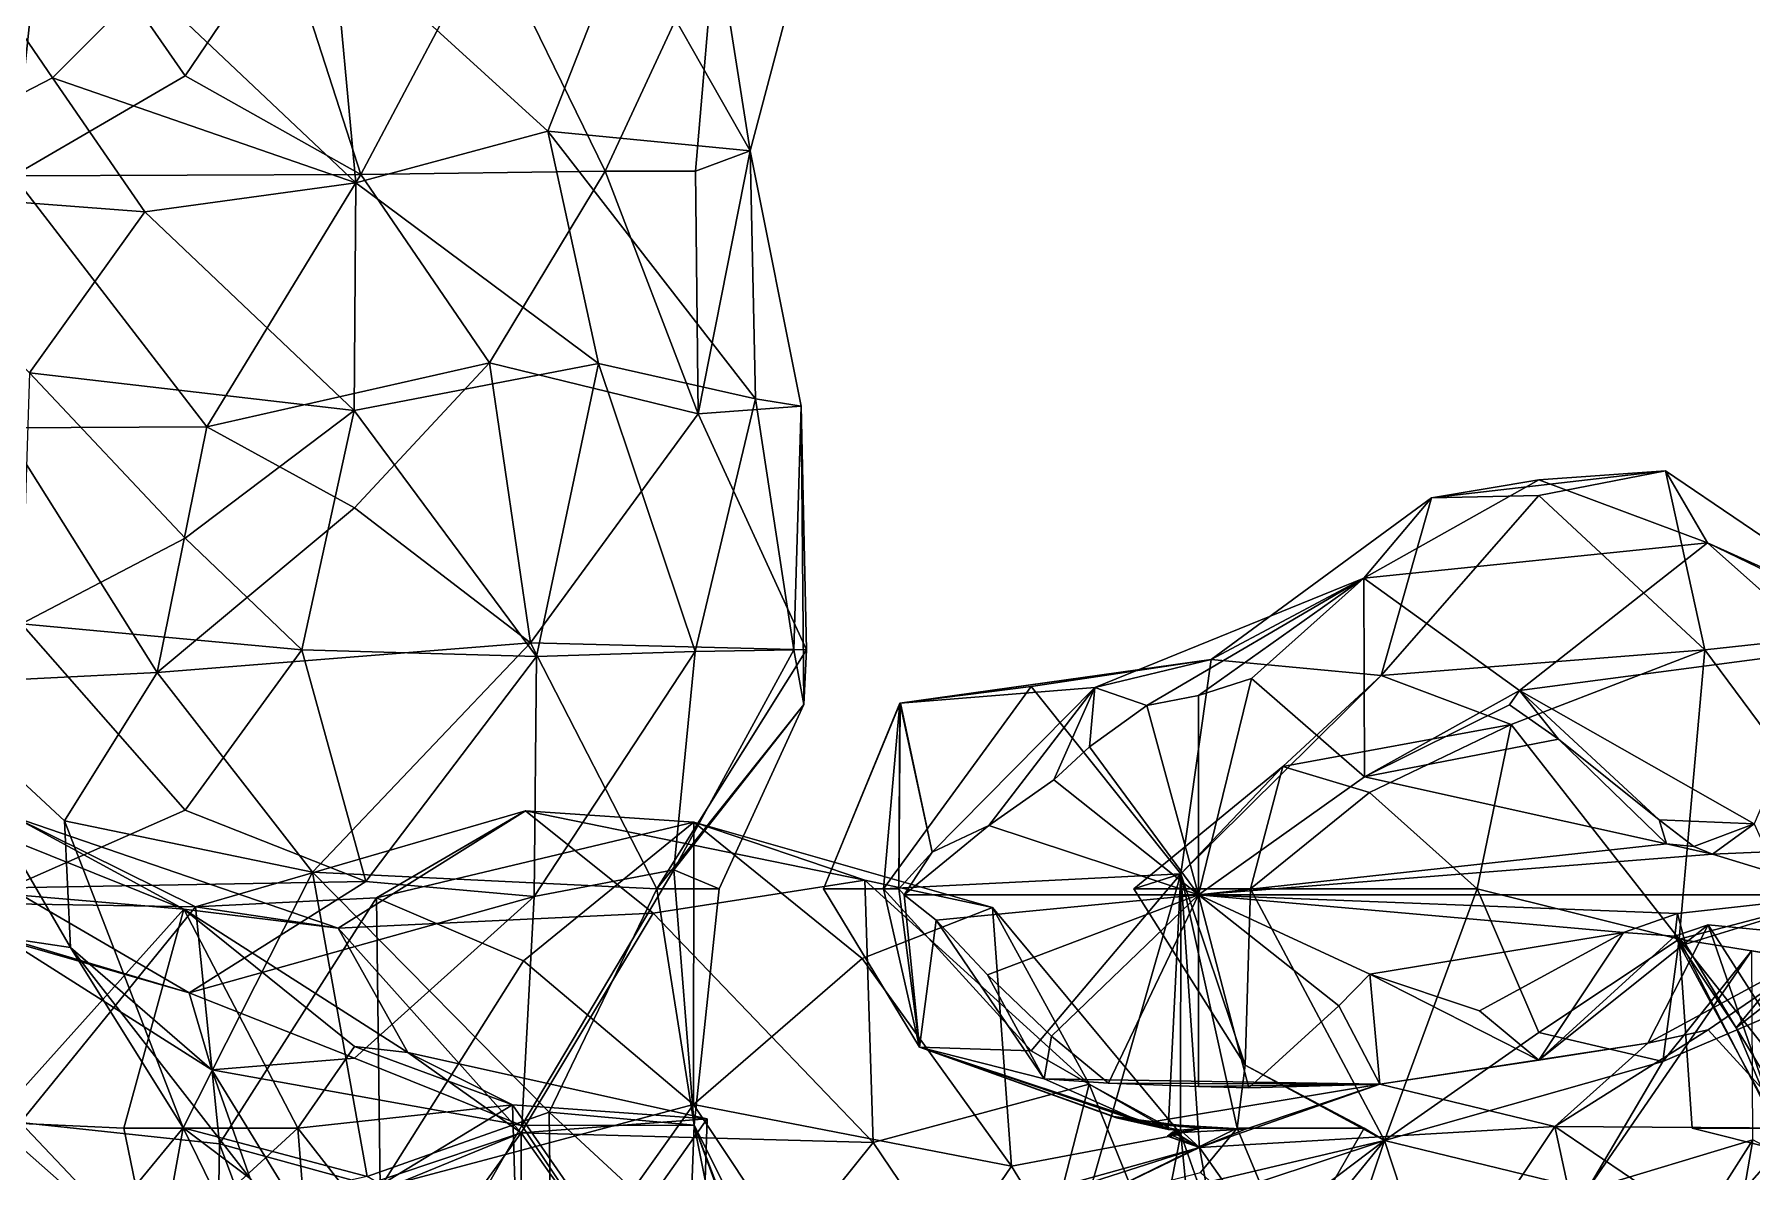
# Model space of a CAD drawing. Extents: x 290083 to 295691, y 4553739 to 4561622.
# Drawn here: x 291383.3 to 291511.2, y 4554288.8 to 4554373.5 of the extents above; entities that cross this region are included whole.
import ezdxf

# ---------------------------------------------------------------- set-up
doc = ezdxf.new("R2010")
doc.units = 0
doc.layers.add('Au_ppm_Pref_-_0_3', color=7, linetype='CONTINUOUS')

msp = doc.modelspace()

# ---------------------------------------------------------------- linework, layer by layer
at = {"layer": 'Au_ppm_Pref_-_0_3'}
for points in [[(291368.71, 4554380.92, 1830.64), (291384.11, 4554385.46, 1832.79), (291381.75, 4554362.98, 1829.61)], [(291384.11, 4554385.46, 1832.79), (291394.54, 4554370.44, 1832.88), (291381.75, 4554362.98, 1829.61)], [(291384.11, 4554385.46, 1832.79), (291401.78, 4554381.15, 1832.72), (291394.54, 4554370.44, 1832.88)], [(291384.66, 4554370.29, 1804.52), (291374.65, 4554384.93, 1804.45), (291368.69, 4554362.04, 1800.41)], [(291374.65, 4554384.93, 1804.45), (291384.66, 4554370.29, 1804.52), (291391.62, 4554377.26, 1808.23)], [(291391.62, 4554377.26, 1808.23), (291407.25, 4554362.46, 1805.95), (291405.53, 4554380.9, 1812.54)], [(291394.54, 4554370.44, 1832.88), (291401.78, 4554381.15, 1832.72), (291407.63, 4554363.09, 1829.6)], [(291401.78, 4554381.15, 1832.72), (291417.15, 4554381.09, 1827.94), (291407.63, 4554363.09, 1829.6)], [(291405.53, 4554380.9, 1812.54), (291421.54, 4554366.32, 1810.95), (291427.36, 4554381.15, 1813.84)], [(291421.54, 4554366.32, 1810.95), (291405.53, 4554380.9, 1812.54), (291407.25, 4554362.46, 1805.95)], [(291417.15, 4554381.09, 1827.94), (291425.8, 4554363.34, 1826.23), (291407.63, 4554363.09, 1829.6)], [(291417.15, 4554381.09, 1827.94), (291434.04, 4554381.09, 1823.68), (291425.8, 4554363.34, 1826.23)], [(291421.54, 4554366.32, 1810.95), (291436.6, 4554364.86, 1816.85), (291427.36, 4554381.15, 1813.84)], [(291425.8, 4554363.34, 1826.23), (291434.04, 4554381.09, 1823.68), (291432.53, 4554363.34, 1823.37)], [(291427.36, 4554381.15, 1813.84), (291436.6, 4554364.86, 1816.85), (291439.95, 4554377.5, 1817.43)], [(291434.04, 4554381.09, 1823.68), (291436.6, 4554364.86, 1816.85), (291432.53, 4554363.34, 1823.37)], [(291436.6, 4554364.86, 1816.85), (291434.04, 4554381.09, 1823.68), (291439.95, 4554377.5, 1817.43)], [(291391.62, 4554377.26, 1808.23), (291384.66, 4554370.29, 1804.52), (291407.25, 4554362.46, 1805.95)], [(291368.69, 4554362.04, 1800.41), (291391.54, 4554360.31, 1802.04), (291384.66, 4554370.29, 1804.52)], [(291381.75, 4554362.98, 1829.61), (291394.54, 4554370.44, 1832.88), (291407.63, 4554363.09, 1829.6)], [(291407.25, 4554362.46, 1805.95), (291384.66, 4554370.29, 1804.52), (291391.54, 4554360.31, 1802.04)], [(291407.25, 4554362.46, 1805.95), (291425.31, 4554349.01, 1804.3), (291421.54, 4554366.32, 1810.95)], [(291421.54, 4554366.32, 1810.95), (291437, 4554346.39, 1810.62), (291436.6, 4554364.86, 1816.85)], [(291421.54, 4554366.32, 1810.95), (291425.31, 4554349.01, 1804.3), (291437, 4554346.39, 1810.62)], [(291432.53, 4554363.34, 1823.37), (291436.6, 4554364.86, 1816.85), (291432.73, 4554345.27, 1823.4)], [(291436.6, 4554364.86, 1816.85), (291440.4, 4554345.84, 1816.84), (291432.73, 4554345.27, 1823.4)], [(291440.4, 4554345.84, 1816.84), (291436.6, 4554364.86, 1816.85), (291437, 4554346.39, 1810.62)], [(291381.75, 4554362.98, 1829.61), (291396.14, 4554344.3, 1826.99), (291381.02, 4554344.22, 1824.18)], [(291381.75, 4554362.98, 1829.61), (291407.63, 4554363.09, 1829.6), (291396.14, 4554344.3, 1826.99)], [(291391.54, 4554360.31, 1802.04), (291407.13, 4554345.51, 1799.62), (291407.25, 4554362.46, 1805.95)], [(291396.14, 4554344.3, 1826.99), (291407.63, 4554363.09, 1829.6), (291417.21, 4554349.06, 1826.94)], [(291407.25, 4554362.46, 1805.95), (291407.13, 4554345.51, 1799.62), (291425.31, 4554349.01, 1804.3)], [(291425.8, 4554363.34, 1826.23), (291417.21, 4554349.06, 1826.94), (291407.63, 4554363.09, 1829.6)], [(291417.21, 4554349.06, 1826.94), (291425.8, 4554363.34, 1826.23), (291432.73, 4554345.27, 1823.4)], [(291432.53, 4554363.34, 1823.37), (291432.73, 4554345.27, 1823.4), (291425.8, 4554363.34, 1826.23)], [(291368.69, 4554362.04, 1800.41), (291382.96, 4554348.32, 1797.98), (291391.54, 4554360.31, 1802.04)], [(291391.54, 4554360.31, 1802.04), (291382.96, 4554348.32, 1797.98), (291407.13, 4554345.51, 1799.62)], [(291382.36, 4554329.62, 1795.17), (291394.54, 4554336, 1796.85), (291382.96, 4554348.32, 1797.98)], [(291407.13, 4554345.51, 1799.62), (291382.96, 4554348.32, 1797.98), (291394.54, 4554336, 1796.85)], [(291407.14, 4554338.27, 1825.79), (291396.14, 4554344.3, 1826.99), (291417.21, 4554349.06, 1826.94)], [(291407.13, 4554345.51, 1799.62), (291420.69, 4554327.2, 1800.38), (291425.31, 4554349.01, 1804.3)], [(291407.14, 4554338.27, 1825.79), (291417.21, 4554349.06, 1826.94), (291420.25, 4554328.2, 1825.8)], [(291432.73, 4554345.27, 1823.4), (291420.25, 4554328.2, 1825.8), (291417.21, 4554349.06, 1826.94)], [(291432.51, 4554327.56, 1805.59), (291425.31, 4554349.01, 1804.3), (291420.69, 4554327.2, 1800.38)], [(291425.31, 4554349.01, 1804.3), (291432.51, 4554327.56, 1805.59), (291437, 4554346.39, 1810.62)], [(291437, 4554346.39, 1810.62), (291432.51, 4554327.56, 1805.59), (291439.87, 4554327.7, 1812.72)], [(291440.81, 4554327.7, 1822.76), (291432.73, 4554345.27, 1823.4), (291440.4, 4554345.84, 1816.84)], [(291440.4, 4554345.84, 1816.84), (291437, 4554346.39, 1810.62), (291439.87, 4554327.7, 1812.72)], [(291440.4, 4554345.84, 1816.84), (291439.87, 4554327.7, 1812.72), (291440.6, 4554323.61, 1817.43)], [(291440.4, 4554345.84, 1816.84), (291440.6, 4554323.61, 1817.43), (291440.81, 4554327.7, 1822.76)], [(291394.54, 4554336, 1796.85), (291403.23, 4554327.7, 1795.52), (291407.13, 4554345.51, 1799.62)], [(291420.69, 4554327.2, 1800.38), (291407.13, 4554345.51, 1799.62), (291403.23, 4554327.7, 1795.52)], [(291420.25, 4554328.2, 1825.8), (291432.73, 4554345.27, 1823.4), (291440.81, 4554327.7, 1822.76)], [(291392.45, 4554325.99, 1824.85), (291374.61, 4554325.1, 1818.3), (291381.02, 4554344.22, 1824.18)], [(291392.45, 4554325.99, 1824.85), (291381.02, 4554344.22, 1824.18), (291396.14, 4554344.3, 1826.99)], [(291407.14, 4554338.27, 1825.79), (291392.45, 4554325.99, 1824.85), (291396.14, 4554344.3, 1826.99)], [(291495.33, 4554339.19, 1843.3), (291504.75, 4554341.01, 1847.13), (291487.34, 4554339, 1847.13)], [(291504.75, 4554341.01, 1847.13), (291495.33, 4554340.36, 1851.35), (291487.34, 4554339, 1847.13)], [(291495.33, 4554339.19, 1843.3), (291507.68, 4554327.69, 1840.96), (291504.75, 4554341.01, 1847.13)], [(291504.75, 4554341.01, 1847.13), (291507.9, 4554335.65, 1852.92), (291495.33, 4554340.36, 1851.35)], [(291507.68, 4554327.69, 1840.96), (291522.12, 4554329.24, 1847.17), (291504.75, 4554341.01, 1847.13)], [(291522.12, 4554329.24, 1847.17), (291507.9, 4554335.65, 1852.92), (291504.75, 4554341.01, 1847.13)], [(291487.34, 4554339, 1847.13), (291495.33, 4554340.36, 1851.35), (291482.31, 4554333.03, 1853.36)], [(291495.33, 4554340.36, 1851.35), (291507.9, 4554335.65, 1852.92), (291482.31, 4554333.03, 1853.36)], [(291407.14, 4554338.27, 1825.79), (291420.25, 4554328.2, 1825.8), (291392.45, 4554325.99, 1824.85)], [(291483.58, 4554325.78, 1841.09), (291487.34, 4554339, 1847.13), (291470.94, 4554326.97, 1847.43)], [(291470.94, 4554326.97, 1847.43), (291487.34, 4554339, 1847.13), (291482.31, 4554333.03, 1853.36)], [(291483.58, 4554325.78, 1841.09), (291507.68, 4554327.69, 1840.96), (291495.33, 4554339.19, 1843.3)], [(291483.58, 4554325.78, 1841.09), (291495.33, 4554339.19, 1843.3), (291487.34, 4554339, 1847.13)], [(291382.36, 4554329.62, 1795.17), (291403.23, 4554327.7, 1795.52), (291394.54, 4554336, 1796.85)], [(291482.31, 4554333.03, 1853.36), (291507.9, 4554335.65, 1852.92), (291493.88, 4554324.65, 1857.95)], [(291516.85, 4554327.7, 1857.27), (291493.88, 4554324.65, 1857.95), (291507.9, 4554335.65, 1852.92)], [(291516.85, 4554327.7, 1857.27), (291507.9, 4554335.65, 1852.92), (291524.37, 4554327.7, 1853.07)], [(291507.9, 4554335.65, 1852.92), (291522.12, 4554329.24, 1847.17), (291524.37, 4554327.7, 1853.07)], [(291466.15, 4554323.55, 1854.79), (291462.27, 4554324.89, 1852.49), (291482.31, 4554333.03, 1853.36)], [(291462.27, 4554324.89, 1852.49), (291470.94, 4554326.97, 1847.43), (291482.31, 4554333.03, 1853.36)], [(291470, 4554324.29, 1855.56), (291466.15, 4554323.55, 1854.79), (291482.31, 4554333.03, 1853.36)], [(291473.94, 4554325.55, 1855.98), (291470, 4554324.29, 1855.56), (291482.31, 4554333.03, 1853.36)], [(291473.94, 4554325.55, 1855.98), (291482.31, 4554333.03, 1853.36), (291482.34, 4554318.24, 1856.91)], [(291482.31, 4554333.03, 1853.36), (291493.88, 4554324.65, 1857.95), (291482.34, 4554318.24, 1856.91)], [(291382.36, 4554329.62, 1795.17), (291381.43, 4554309.97, 1799.9), (291394.54, 4554315.76, 1795.63)], [(291382.36, 4554329.62, 1795.17), (291394.54, 4554315.76, 1795.63), (291403.23, 4554327.7, 1795.52)], [(291520.75, 4554310.1, 1840.58), (291522.12, 4554329.24, 1847.17), (291507.68, 4554327.69, 1840.96)], [(291420.25, 4554328.2, 1825.8), (291404.01, 4554311.12, 1824.83), (291392.45, 4554325.99, 1824.85)], [(291429.65, 4554309.89, 1823.04), (291404.01, 4554311.12, 1824.83), (291420.25, 4554328.2, 1825.8)], [(291440.81, 4554327.7, 1822.76), (291429.65, 4554309.89, 1823.04), (291420.25, 4554328.2, 1825.8)], [(291407.98, 4554310.43, 1800.37), (291403.23, 4554327.7, 1795.52), (291394.54, 4554315.76, 1795.63)], [(291407.98, 4554310.43, 1800.37), (291420.69, 4554327.2, 1800.38), (291403.23, 4554327.7, 1795.52)], [(291407.98, 4554310.43, 1800.37), (291420.52, 4554309.31, 1805.65), (291420.69, 4554327.2, 1800.38)], [(291430.93, 4554311.3, 1812.06), (291432.51, 4554327.56, 1805.59), (291420.52, 4554309.31, 1805.65)], [(291420.69, 4554327.2, 1800.38), (291420.52, 4554309.31, 1805.65), (291432.51, 4554327.56, 1805.59)], [(291429.65, 4554309.89, 1823.04), (291440.81, 4554327.7, 1822.76), (291440.6, 4554323.61, 1817.43)], [(291440.6, 4554323.61, 1817.43), (291439.87, 4554327.7, 1812.72), (291430.93, 4554311.3, 1812.06)], [(291430.93, 4554311.3, 1812.06), (291439.87, 4554327.7, 1812.72), (291432.51, 4554327.56, 1805.59)], [(291470.94, 4554326.97, 1847.43), (291447.77, 4554323.72, 1847.13), (291447.76, 4554323.72, 1847.13)], [(291470.94, 4554326.97, 1847.43), (291447.76, 4554323.72, 1847.13), (291457.54, 4554324.96, 1842.11)], [(291470.94, 4554326.97, 1847.43), (291447.79, 4554323.72, 1847.14), (291447.77, 4554323.72, 1847.13)], [(291470.94, 4554326.97, 1847.43), (291447.8, 4554323.72, 1847.15), (291447.79, 4554323.72, 1847.14)], [(291470.94, 4554326.97, 1847.43), (291462.27, 4554324.89, 1852.49), (291447.8, 4554323.72, 1847.15)], [(291457.54, 4554324.96, 1842.11), (291468.68, 4554311.01, 1841.11), (291470.94, 4554326.97, 1847.43)], [(291483.58, 4554325.78, 1841.09), (291470.94, 4554326.97, 1847.43), (291468.68, 4554311.01, 1841.11)], [(291483.58, 4554325.78, 1841.09), (291493.27, 4554322.12, 1836.14), (291507.68, 4554327.69, 1840.96)], [(291505.78, 4554306.13, 1835.32), (291507.68, 4554327.69, 1840.96), (291493.27, 4554322.12, 1836.14)], [(291511.36, 4554314.72, 1859.01), (291493.88, 4554324.65, 1857.95), (291516.85, 4554327.7, 1857.27)], [(291520.75, 4554310.1, 1840.58), (291507.68, 4554327.69, 1840.96), (291505.78, 4554306.13, 1835.32)], [(291374.61, 4554325.1, 1818.3), (291392.45, 4554325.99, 1824.85), (291385.55, 4554314.95, 1821.9)], [(291392.45, 4554325.99, 1824.85), (291404.01, 4554311.12, 1824.83), (291385.55, 4554314.95, 1821.9)], [(291483.58, 4554325.78, 1841.09), (291468.68, 4554311.01, 1841.11), (291476.28, 4554319.01, 1835.25)], [(291473.94, 4554325.55, 1855.98), (291470, 4554309.45, 1855.65), (291470, 4554324.29, 1855.56)], [(291482.34, 4554318.24, 1856.91), (291470, 4554309.45, 1855.65), (291473.94, 4554325.55, 1855.98)], [(291483.58, 4554325.78, 1841.09), (291476.28, 4554319.01, 1835.25), (291493.27, 4554322.12, 1836.14)], [(291381.02, 4554306.27, 1811.73), (291374.61, 4554325.1, 1818.3), (291386.01, 4554305.52, 1817.43)], [(291385.55, 4554314.95, 1821.9), (291386.01, 4554305.52, 1817.43), (291374.61, 4554325.1, 1818.3)], [(291457.54, 4554324.96, 1842.11), (291447.76, 4554323.71, 1847.13), (291446.54, 4554309.88, 1841.95)], [(291446.54, 4554309.88, 1841.95), (291468.68, 4554311.01, 1841.11), (291457.54, 4554324.96, 1842.11)], [(291457.54, 4554324.96, 1842.11), (291447.76, 4554323.72, 1847.13), (291447.76, 4554323.71, 1847.13)], [(291447.8, 4554323.72, 1847.15), (291462.27, 4554324.89, 1852.49), (291450.17, 4554312.62, 1850.94)], [(291462.27, 4554324.89, 1852.49), (291454.38, 4554314.6, 1852.07), (291450.17, 4554312.62, 1850.94)], [(291454.38, 4554314.6, 1852.07), (291462.27, 4554324.89, 1852.49), (291459.22, 4554318.01, 1853.43)], [(291459.22, 4554318.01, 1853.43), (291462.27, 4554324.89, 1852.49), (291461.87, 4554320.46, 1853.95)], [(291461.87, 4554320.46, 1853.95), (291462.27, 4554324.89, 1852.49), (291466.15, 4554323.55, 1854.79)], [(291470, 4554309.45, 1855.65), (291466.15, 4554323.55, 1854.79), (291470, 4554324.29, 1855.56)], [(291482.34, 4554318.24, 1856.91), (291493.88, 4554324.65, 1857.95), (291493.14, 4554323.58, 1858.04)], [(291493.88, 4554324.65, 1857.95), (291496.8, 4554321.04, 1858.44), (291493.14, 4554323.58, 1858.04)], [(291493.88, 4554324.65, 1857.95), (291504.3, 4554315.02, 1859.01), (291496.8, 4554321.04, 1858.44)], [(291511.36, 4554314.72, 1859.01), (291504.3, 4554315.02, 1859.01), (291493.88, 4554324.65, 1857.95)], [(291429.65, 4554309.89, 1823.04), (291440.6, 4554323.61, 1817.43), (291434.29, 4554309.88, 1817.43)], [(291430.93, 4554311.3, 1812.06), (291434.29, 4554309.88, 1817.43), (291440.6, 4554323.61, 1817.43)], [(291442.06, 4554309.88, 1847.13), (291447.76, 4554323.71, 1847.13), (291447.74, 4554323.67, 1847.13)], [(291446.54, 4554309.88, 1841.95), (291447.76, 4554323.71, 1847.13), (291442.06, 4554309.88, 1847.13)], [(291442.06, 4554309.88, 1847.13), (291447.74, 4554323.67, 1847.13), (291447.76, 4554323.66, 1847.14)], [(291442.06, 4554309.88, 1847.13), (291447.76, 4554323.66, 1847.14), (291447.67, 4554309.88, 1850.19)], [(291447.76, 4554323.66, 1847.14), (291447.77, 4554323.66, 1847.15), (291447.67, 4554309.88, 1850.19)], [(291447.77, 4554323.66, 1847.15), (291450.17, 4554312.62, 1850.94), (291447.67, 4554309.88, 1850.19)], [(291447.76, 4554323.71, 1847.13), (291447.77, 4554323.72, 1847.13), (291447.74, 4554323.67, 1847.13)], [(291447.77, 4554323.72, 1847.13), (291447.79, 4554323.72, 1847.14), (291447.74, 4554323.67, 1847.13)], [(291447.79, 4554323.72, 1847.14), (291447.76, 4554323.66, 1847.14), (291447.74, 4554323.67, 1847.13)], [(291447.76, 4554323.72, 1847.13), (291447.77, 4554323.72, 1847.13), (291447.76, 4554323.71, 1847.13)], [(291447.79, 4554323.69, 1847.15), (291447.76, 4554323.66, 1847.14), (291447.79, 4554323.72, 1847.14)], [(291447.79, 4554323.69, 1847.15), (291447.77, 4554323.66, 1847.15), (291447.76, 4554323.66, 1847.14)], [(291447.77, 4554323.66, 1847.15), (291447.79, 4554323.69, 1847.15), (291450.17, 4554312.62, 1850.94)], [(291447.79, 4554323.69, 1847.15), (291447.8, 4554323.72, 1847.15), (291450.17, 4554312.62, 1850.94)], [(291447.8, 4554323.72, 1847.15), (291447.79, 4554323.69, 1847.15), (291447.79, 4554323.72, 1847.14)], [(291470, 4554309.45, 1855.65), (291461.87, 4554320.46, 1853.95), (291466.15, 4554323.55, 1854.79)], [(291496.8, 4554321.04, 1858.44), (291482.34, 4554318.24, 1856.91), (291493.14, 4554323.58, 1858.04)], [(291493.27, 4554322.12, 1836.14), (291476.28, 4554319.01, 1835.25), (291482.73, 4554317.06, 1832.86)], [(291493.27, 4554322.12, 1836.14), (291482.73, 4554317.06, 1832.86), (291490.73, 4554309.88, 1831.48)], [(291505.78, 4554306.13, 1835.32), (291493.27, 4554322.12, 1836.14), (291490.73, 4554309.88, 1831.48)], [(291470, 4554309.45, 1855.65), (291459.22, 4554318.01, 1853.43), (291461.87, 4554320.46, 1853.95)], [(291504.84, 4554313.24, 1859.35), (291482.34, 4554318.24, 1856.91), (291496.8, 4554321.04, 1858.44)], [(291496.8, 4554321.04, 1858.44), (291504.3, 4554315.02, 1859.01), (291504.84, 4554313.24, 1859.35)], [(291465.18, 4554309.88, 1835.25), (291476.28, 4554319.01, 1835.25), (291468.68, 4554311.01, 1841.11)], [(291476.28, 4554319.01, 1835.25), (291465.18, 4554309.88, 1835.25), (291473.87, 4554309.88, 1831.07)], [(291476.28, 4554319.01, 1835.25), (291473.87, 4554309.88, 1831.07), (291482.73, 4554317.06, 1832.86)], [(291371.12, 4554317.73, 1781.7), (291394.43, 4554308.38, 1781.56), (291376.68, 4554309.88, 1785.26)], [(291394.43, 4554308.38, 1781.56), (291371.12, 4554317.73, 1781.7), (291381.82, 4554315.23, 1775.95)], [(291459.22, 4554318.01, 1853.43), (291470, 4554309.45, 1855.65), (291454.38, 4554314.6, 1852.07)], [(291504.84, 4554313.24, 1859.35), (291470, 4554309.45, 1855.65), (291482.34, 4554318.24, 1856.91)], [(291482.73, 4554317.06, 1832.86), (291473.87, 4554309.88, 1831.07), (291490.73, 4554309.88, 1831.48)], [(291369.36, 4554308.97, 1771.16), (291395.31, 4554308.55, 1770.5), (291381.82, 4554315.23, 1775.95)], [(291407.98, 4554310.43, 1800.37), (291394.54, 4554315.76, 1795.63), (291381.43, 4554309.97, 1799.9)], [(291381.82, 4554315.23, 1775.95), (291405.93, 4554306.96, 1776.04), (291394.43, 4554308.38, 1781.56)], [(291405.93, 4554306.96, 1776.04), (291381.82, 4554315.23, 1775.95), (291395.31, 4554308.55, 1770.5)], [(291404.01, 4554311.12, 1824.83), (291394.4, 4554292.09, 1823.48), (291385.55, 4554314.95, 1821.9)], [(291385.55, 4554314.95, 1821.9), (291394.4, 4554292.09, 1823.48), (291386.01, 4554305.52, 1817.43)], [(291408.78, 4554309.21, 1764.45), (291419.87, 4554315.7, 1769.93), (291395.31, 4554308.55, 1770.5)], [(291395.31, 4554308.55, 1770.5), (291419.87, 4554315.7, 1769.93), (291405.93, 4554306.96, 1776.04)], [(291429.39, 4554308.08, 1773.87), (291405.93, 4554306.96, 1776.04), (291419.87, 4554315.7, 1769.93)], [(291408.78, 4554309.21, 1764.45), (291432.41, 4554314.85, 1763.31), (291419.87, 4554315.7, 1769.93)], [(291429.39, 4554308.08, 1773.87), (291419.87, 4554315.7, 1769.93), (291445.14, 4554310.54, 1770.56)], [(291432.41, 4554314.85, 1763.31), (291445.14, 4554310.54, 1770.56), (291419.87, 4554315.7, 1769.93)], [(291504.3, 4554315.02, 1859.01), (291506.88, 4554313.04, 1859.56), (291504.84, 4554313.24, 1859.35)], [(291511.36, 4554314.72, 1859.01), (291506.88, 4554313.04, 1859.56), (291504.3, 4554315.02, 1859.01)], [(291408.78, 4554309.21, 1764.45), (291419.74, 4554304.52, 1759.83), (291432.41, 4554314.85, 1763.31)], [(291432.41, 4554314.85, 1763.31), (291419.74, 4554304.52, 1759.83), (291432.38, 4554293.82, 1759.44)], [(291432.38, 4554293.82, 1759.44), (291444.94, 4554304.69, 1759.77), (291432.41, 4554314.85, 1763.31)], [(291432.41, 4554314.85, 1763.31), (291444.94, 4554304.69, 1759.77), (291454.65, 4554308.51, 1765.02)], [(291445.14, 4554310.54, 1770.56), (291432.41, 4554314.85, 1763.31), (291454.65, 4554308.51, 1765.02)], [(291454.38, 4554314.6, 1852.07), (291448.08, 4554309.45, 1850.27), (291450.17, 4554312.62, 1850.94)], [(291470, 4554309.45, 1855.65), (291448.08, 4554309.45, 1850.27), (291454.38, 4554314.6, 1852.07)], [(291511.36, 4554314.72, 1859.01), (291508.26, 4554312.47, 1859.72), (291506.88, 4554313.04, 1859.56)], [(291511.36, 4554314.72, 1859.01), (291512.3, 4554312.65, 1860.15), (291508.26, 4554312.47, 1859.72)], [(291450.17, 4554312.62, 1850.94), (291448.08, 4554309.45, 1850.27), (291447.67, 4554309.88, 1850.19)], [(291508.26, 4554312.47, 1859.72), (291470, 4554309.45, 1855.65), (291504.84, 4554313.24, 1859.35)], [(291518.18, 4554309.45, 1860.79), (291470, 4554309.45, 1855.65), (291508.26, 4554312.47, 1859.72)], [(291508.26, 4554312.47, 1859.72), (291504.84, 4554313.24, 1859.35), (291506.88, 4554313.04, 1859.56)], [(291512.3, 4554312.65, 1860.15), (291518.18, 4554309.45, 1860.79), (291508.26, 4554312.47, 1859.72)], [(291408.1, 4554288.46, 1828.58), (291394.4, 4554292.09, 1823.48), (291404.01, 4554311.12, 1824.83)], [(291408.1, 4554288.46, 1828.58), (291404.01, 4554311.12, 1824.83), (291421.64, 4554293.25, 1824.1)], [(291421.64, 4554293.25, 1824.1), (291404.01, 4554311.12, 1824.83), (291429.65, 4554309.89, 1823.04)], [(291419.6, 4554292.26, 1811.37), (291432.43, 4554292.28, 1817.45), (291430.93, 4554311.3, 1812.06)], [(291419.6, 4554292.26, 1811.37), (291430.93, 4554311.3, 1812.06), (291420.52, 4554309.31, 1805.65)], [(291430.93, 4554311.3, 1812.06), (291432.43, 4554292.28, 1817.45), (291434.29, 4554309.88, 1817.43)], [(291368.36, 4554309.73, 1805.27), (291394.83, 4554302.15, 1804.68), (291381.43, 4554309.97, 1799.9)], [(291394.43, 4554308.38, 1781.56), (291380.2, 4554292.52, 1784.36), (291376.68, 4554309.88, 1785.26)], [(291407.98, 4554310.43, 1800.37), (291381.43, 4554309.97, 1799.9), (291394.83, 4554302.15, 1804.68)], [(291407.98, 4554310.43, 1800.37), (291394.83, 4554302.15, 1804.68), (291420.52, 4554309.31, 1805.65)], [(291421.64, 4554293.25, 1824.1), (291429.65, 4554309.89, 1823.04), (291432.43, 4554292.28, 1817.45)], [(291445.76, 4554291.01, 1774.41), (291429.39, 4554308.08, 1773.87), (291445.14, 4554310.54, 1770.56)], [(291434.29, 4554309.88, 1817.43), (291432.43, 4554292.28, 1817.45), (291429.65, 4554309.89, 1823.04)], [(291449.21, 4554298.1, 1847.13), (291442.06, 4554309.88, 1847.13), (291447.67, 4554309.88, 1850.19)], [(291446.54, 4554309.88, 1841.95), (291442.06, 4554309.88, 1847.13), (291449.21, 4554298.1, 1847.13)], [(291445.76, 4554291.01, 1774.41), (291445.14, 4554310.54, 1770.56), (291461.86, 4554295.35, 1770.94)], [(291454.65, 4554308.51, 1765.02), (291461.86, 4554295.35, 1770.94), (291445.14, 4554310.54, 1770.56)], [(291457.54, 4554297.83, 1843.11), (291468.68, 4554311.01, 1841.11), (291446.54, 4554309.88, 1841.95)], [(291446.54, 4554309.88, 1841.95), (291449.21, 4554298.1, 1847.13), (291457.54, 4554297.83, 1843.11)], [(291447.67, 4554309.88, 1850.19), (291448.08, 4554309.45, 1850.27), (291449.21, 4554298.1, 1847.13)], [(291467.72, 4554291.97, 1846.4), (291468.68, 4554311.01, 1841.11), (291457.54, 4554297.83, 1843.11)], [(291472.88, 4554292.07, 1836.54), (291468.68, 4554311.01, 1841.11), (291461.68, 4554286.58, 1841.09)], [(291470.06, 4554290.63, 1847.16), (291461.68, 4554286.58, 1841.09), (291468.68, 4554311.01, 1841.11)], [(291473.46, 4554296.77, 1835.25), (291465.18, 4554309.88, 1835.25), (291468.68, 4554311.01, 1841.11)], [(291465.18, 4554309.88, 1835.25), (291473.46, 4554296.77, 1835.25), (291473.87, 4554309.88, 1831.07)], [(291467.72, 4554291.97, 1846.4), (291468.65, 4554291.91, 1846.56), (291468.68, 4554311.01, 1841.11)], [(291468.65, 4554291.91, 1846.56), (291470.06, 4554290.63, 1847.16), (291468.68, 4554311.01, 1841.11)], [(291473.46, 4554296.77, 1835.25), (291468.68, 4554311.01, 1841.11), (291472.88, 4554292.07, 1836.54)], [(291473.46, 4554296.77, 1835.25), (291483.84, 4554291.15, 1829.67), (291473.87, 4554309.88, 1831.07)], [(291490.73, 4554309.88, 1831.48), (291473.87, 4554309.88, 1831.07), (291483.84, 4554291.15, 1829.67)], [(291495.33, 4554299.18, 1832.88), (291490.73, 4554309.88, 1831.48), (291483.84, 4554291.15, 1829.67)], [(291505.78, 4554306.13, 1835.32), (291490.73, 4554309.88, 1831.48), (291495.33, 4554299.18, 1832.88)], [(291505.78, 4554306.13, 1835.32), (291519.41, 4554288.89, 1836.22), (291520.75, 4554310.1, 1840.58)], [(291381.02, 4554306.27, 1811.73), (291394.83, 4554302.15, 1804.68), (291368.36, 4554309.73, 1805.27)], [(291369.36, 4554308.97, 1771.16), (291382.27, 4554292.48, 1769.89), (291395.31, 4554308.55, 1770.5)], [(291395.31, 4554308.55, 1770.5), (291382.27, 4554292.48, 1769.89), (291397.1, 4554290.91, 1764.42)], [(291394.83, 4554302.15, 1804.68), (291407.14, 4554297.28, 1807.29), (291420.52, 4554309.31, 1805.65)], [(291408.78, 4554309.21, 1764.45), (291395.31, 4554308.55, 1770.5), (291397.1, 4554290.91, 1764.42)], [(291408.78, 4554309.21, 1764.45), (291397.1, 4554290.91, 1764.42), (291409.06, 4554287.63, 1760.42)], [(291420.52, 4554309.31, 1805.65), (291407.14, 4554297.28, 1807.29), (291419.6, 4554292.26, 1811.37)], [(291408.78, 4554309.21, 1764.45), (291409.06, 4554287.63, 1760.42), (291419.74, 4554304.52, 1759.83)], [(291448.08, 4554309.45, 1850.27), (291470, 4554309.45, 1855.65), (291450.46, 4554307.56, 1850.94)], [(291448.08, 4554309.45, 1850.27), (291450.46, 4554307.56, 1850.94), (291449.21, 4554298.1, 1847.13)], [(291450.46, 4554307.56, 1850.94), (291470, 4554309.45, 1855.65), (291454.27, 4554303.48, 1852.07)], [(291454.27, 4554303.48, 1852.07), (291470, 4554309.45, 1855.65), (291459.05, 4554298.92, 1853.46)], [(291459.05, 4554298.92, 1853.46), (291470, 4554309.45, 1855.65), (291463.3, 4554295.42, 1854.67)], [(291470, 4554309.45, 1855.65), (291470, 4554295.16, 1856.32), (291463.3, 4554295.42, 1854.67)], [(291473.74, 4554295.08, 1856.64), (291470, 4554295.16, 1856.32), (291470, 4554309.45, 1855.65)], [(291480.43, 4554301.17, 1856.9), (291473.74, 4554295.08, 1856.64), (291470, 4554309.45, 1855.65)], [(291482.75, 4554303.53, 1857.11), (291480.43, 4554301.17, 1856.9), (291470, 4554309.45, 1855.65)], [(291470, 4554309.45, 1855.65), (291501.63, 4554306.63, 1859.07), (291482.75, 4554303.53, 1857.11)], [(291505.65, 4554308.06, 1859.48), (291501.63, 4554306.63, 1859.07), (291470, 4554309.45, 1855.65)], [(291518.18, 4554309.45, 1860.79), (291505.65, 4554308.06, 1859.48), (291470, 4554309.45, 1855.65)], [(291518.18, 4554309.45, 1860.79), (291506.24, 4554305.77, 1859.58), (291505.65, 4554308.06, 1859.48)], [(291518.18, 4554309.45, 1860.79), (291510.02, 4554299.53, 1860.09), (291506.24, 4554305.77, 1859.58)], [(291510.02, 4554299.53, 1860.09), (291518.18, 4554309.45, 1860.79), (291520, 4554307.37, 1861.02)], [(291389.97, 4554292.07, 1785.58), (291380.2, 4554292.52, 1784.36), (291394.43, 4554308.38, 1781.56)], [(291394.43, 4554308.38, 1781.56), (291402.93, 4554292.07, 1783.78), (291389.97, 4554292.07, 1785.58)], [(291394.43, 4554308.38, 1781.56), (291407.14, 4554298.15, 1783.83), (291402.93, 4554292.07, 1783.78)], [(291394.43, 4554308.38, 1781.56), (291411.12, 4554297.69, 1781.8), (291407.14, 4554298.15, 1783.83)], [(291411.12, 4554297.69, 1781.8), (291394.43, 4554308.38, 1781.56), (291405.93, 4554306.96, 1776.04)], [(291419.55, 4554291.73, 1776.19), (291405.93, 4554306.96, 1776.04), (291429.39, 4554308.08, 1773.87)], [(291419.55, 4554291.73, 1776.19), (291429.39, 4554308.08, 1773.87), (291445.76, 4554291.01, 1774.41)], [(291454.65, 4554308.51, 1765.02), (291444.94, 4554304.69, 1759.77), (291456.06, 4554289.23, 1759.68)], [(291450.46, 4554307.56, 1850.94), (291458.51, 4554295.73, 1852.31), (291449.21, 4554298.1, 1847.13)], [(291458.51, 4554295.73, 1852.31), (291450.46, 4554307.56, 1850.94), (291454.27, 4554303.48, 1852.07)], [(291468.67, 4554291.63, 1764.33), (291454.65, 4554308.51, 1765.02), (291456.06, 4554289.23, 1759.68)], [(291461.86, 4554295.35, 1770.94), (291454.65, 4554308.51, 1765.02), (291468.67, 4554291.63, 1764.33)], [(291505.65, 4554308.06, 1859.48), (291505.45, 4554306.37, 1859.01), (291501.63, 4554306.63, 1859.07)], [(291505.45, 4554306.37, 1859.01), (291505.65, 4554308.06, 1859.48), (291506.24, 4554305.77, 1859.58)], [(291514.56, 4554292.07, 1860.7), (291510.02, 4554299.53, 1860.09), (291520, 4554307.37, 1861.02)], [(291386.01, 4554305.52, 1817.43), (291396.52, 4554296.42, 1811.98), (291381.02, 4554306.27, 1811.73)], [(291394.83, 4554302.15, 1804.68), (291381.02, 4554306.27, 1811.73), (291396.52, 4554296.42, 1811.98)], [(291411.12, 4554297.69, 1781.8), (291405.93, 4554306.96, 1776.04), (291419.55, 4554291.73, 1776.19)], [(291501.63, 4554306.63, 1859.07), (291490.91, 4554300.8, 1858.03), (291482.75, 4554303.53, 1857.11)], [(291501.63, 4554306.63, 1859.07), (291495.33, 4554297.12, 1857.32), (291490.91, 4554300.8, 1858.03)], [(291507.93, 4554307.21, 1858.12), (291503.45, 4554298.4, 1853.07), (291495.33, 4554297.12, 1857.32)], [(291507.93, 4554307.21, 1858.12), (291495.33, 4554297.12, 1857.32), (291505.45, 4554306.37, 1859.01)], [(291501.63, 4554306.63, 1859.07), (291505.45, 4554306.37, 1859.01), (291495.33, 4554297.12, 1857.32)], [(291505.78, 4554306.13, 1835.32), (291495.33, 4554299.18, 1832.88), (291504.56, 4554297.04, 1827.47)], [(291517.95, 4554306.23, 1853.07), (291503.45, 4554298.4, 1853.07), (291507.93, 4554307.21, 1858.12)], [(291517.95, 4554306.23, 1853.07), (291507.93, 4554299.38, 1850.63), (291503.45, 4554298.4, 1853.07)], [(291505.78, 4554306.13, 1835.32), (291504.56, 4554297.04, 1827.47), (291520.38, 4554303.78, 1828.92)], [(291507.93, 4554307.21, 1858.12), (291505.45, 4554306.37, 1859.01), (291513.18, 4554292.07, 1859.01)], [(291510.02, 4554299.53, 1860.09), (291505.45, 4554306.37, 1859.01), (291506.24, 4554305.77, 1859.58)], [(291513.18, 4554292.07, 1859.01), (291505.45, 4554306.37, 1859.01), (291510.02, 4554299.53, 1860.09)], [(291505.78, 4554306.13, 1835.32), (291506.74, 4554292.07, 1835.25), (291519.41, 4554288.89, 1836.22)], [(291505.78, 4554306.13, 1835.32), (291513.06, 4554292.07, 1831.73), (291506.74, 4554292.07, 1835.25)], [(291505.78, 4554306.13, 1835.32), (291520.38, 4554303.78, 1828.92), (291513.06, 4554292.07, 1831.73)], [(291517.95, 4554306.23, 1853.07), (291507.93, 4554307.21, 1858.12), (291517.65, 4554292.07, 1857.65)], [(291507.93, 4554307.21, 1858.12), (291513.18, 4554292.07, 1859.01), (291517.65, 4554292.07, 1857.65)], [(291517.95, 4554306.23, 1853.07), (291514.65, 4554292.07, 1849.9), (291507.93, 4554299.38, 1850.63)], [(291394.4, 4554292.09, 1823.48), (291399.38, 4554288.31, 1817.43), (291386.01, 4554305.52, 1817.43)], [(291386.01, 4554305.52, 1817.43), (291399.38, 4554288.31, 1817.43), (291396.52, 4554296.42, 1811.98)], [(291511.18, 4554305.29, 1823.37), (291504.56, 4554297.04, 1827.47), (291498.94, 4554287.48, 1824.34)], [(291498.94, 4554287.48, 1824.34), (291511.27, 4554291.2, 1817.7), (291511.18, 4554305.29, 1823.37)], [(291520.38, 4554303.78, 1828.92), (291504.56, 4554297.04, 1827.47), (291511.18, 4554305.29, 1823.37)], [(291419.74, 4554304.52, 1759.83), (291409.06, 4554287.63, 1760.42), (291432.38, 4554293.82, 1759.44)], [(291432.38, 4554293.82, 1759.44), (291456.06, 4554289.23, 1759.68), (291444.94, 4554304.69, 1759.77)], [(291454.27, 4554303.48, 1852.07), (291459.05, 4554298.92, 1853.46), (291458.51, 4554295.73, 1852.31)], [(291483.5, 4554295.34, 1852.85), (291480.43, 4554301.17, 1856.9), (291482.75, 4554303.53, 1857.11)], [(291490.91, 4554300.8, 1858.03), (291495.33, 4554297.12, 1857.32), (291482.75, 4554303.53, 1857.11)], [(291495.33, 4554297.12, 1857.32), (291483.5, 4554295.34, 1852.85), (291482.75, 4554303.53, 1857.11)], [(291396.52, 4554296.42, 1811.98), (291407.14, 4554297.28, 1807.29), (291394.83, 4554302.15, 1804.68)], [(291480.43, 4554301.17, 1856.9), (291483.5, 4554295.34, 1852.85), (291473.74, 4554295.08, 1856.64)], [(291459.05, 4554298.92, 1853.46), (291463.3, 4554295.42, 1854.67), (291458.51, 4554295.73, 1852.31)], [(291503.45, 4554298.4, 1853.07), (291483.5, 4554295.34, 1852.85), (291495.33, 4554297.12, 1857.32)], [(291503.45, 4554298.4, 1853.07), (291496.51, 4554292.2, 1846.71), (291483.5, 4554295.34, 1852.85)], [(291504.56, 4554297.04, 1827.47), (291495.33, 4554299.18, 1832.88), (291483.84, 4554291.15, 1829.67)], [(291503.45, 4554298.4, 1853.07), (291507.93, 4554299.38, 1850.63), (291496.51, 4554292.2, 1846.71)], [(291507.93, 4554299.38, 1850.63), (291514.65, 4554292.07, 1849.9), (291496.51, 4554292.2, 1846.71)], [(291513.18, 4554292.07, 1859.01), (291510.02, 4554299.53, 1860.09), (291514.56, 4554292.07, 1860.7)], [(291396.52, 4554296.42, 1811.98), (291419.6, 4554292.26, 1811.37), (291407.14, 4554297.28, 1807.29)], [(291402.93, 4554292.07, 1783.78), (291407.14, 4554298.15, 1783.83), (291418.92, 4554293.81, 1788.39)], [(291407.14, 4554298.15, 1783.83), (291411.12, 4554297.69, 1781.8), (291418.92, 4554293.81, 1788.39)], [(291411.12, 4554297.69, 1781.8), (291433.4, 4554292.77, 1781.71), (291418.92, 4554293.81, 1788.39)], [(291433.4, 4554292.77, 1781.71), (291411.12, 4554297.69, 1781.8), (291419.55, 4554291.73, 1776.19)], [(291463.88, 4554292.84, 1847.15), (291467.72, 4554291.97, 1846.4), (291449.21, 4554298.1, 1847.13)], [(291467.72, 4554291.97, 1846.4), (291457.54, 4554297.83, 1843.11), (291449.21, 4554298.1, 1847.13)], [(291449.21, 4554298.1, 1847.13), (291463.68, 4554292.94, 1847.31), (291463.88, 4554292.84, 1847.15)], [(291449.21, 4554298.1, 1847.13), (291465.94, 4554292.45, 1849), (291463.68, 4554292.94, 1847.31)], [(291458.51, 4554295.73, 1852.31), (291465.94, 4554292.45, 1849), (291449.21, 4554298.1, 1847.13)], [(291498.94, 4554287.48, 1824.34), (291504.56, 4554297.04, 1827.47), (291483.84, 4554291.15, 1829.67)], [(291399.38, 4554288.31, 1817.43), (291409.71, 4554274.93, 1812.93), (291396.52, 4554296.42, 1811.98)], [(291396.52, 4554296.42, 1811.98), (291409.71, 4554274.93, 1812.93), (291419.6, 4554292.26, 1811.37)], [(291473.46, 4554296.77, 1835.25), (291472.88, 4554292.07, 1836.54), (291482.33, 4554292.07, 1835.25)], [(291483.84, 4554291.15, 1829.67), (291473.46, 4554296.77, 1835.25), (291482.33, 4554292.07, 1835.25)], [(291445.76, 4554291.01, 1774.41), (291461.86, 4554295.35, 1770.94), (291456.6, 4554274.94, 1773.9)], [(291456.6, 4554274.94, 1773.9), (291461.86, 4554295.35, 1770.94), (291470.39, 4554274.34, 1769.93)], [(291483.5, 4554295.34, 1852.85), (291465.94, 4554292.45, 1849), (291458.51, 4554295.73, 1852.31)], [(291463.3, 4554295.42, 1854.67), (291483.5, 4554295.34, 1852.85), (291458.51, 4554295.73, 1852.31)], [(291461.86, 4554295.35, 1770.94), (291468.67, 4554291.63, 1764.33), (291470.39, 4554274.34, 1769.93)], [(291463.3, 4554295.42, 1854.67), (291470, 4554295.16, 1856.32), (291483.5, 4554295.34, 1852.85)], [(291483.5, 4554295.34, 1852.85), (291473.49, 4554291.98, 1848.78), (291465.94, 4554292.45, 1849)], [(291473.74, 4554295.08, 1856.64), (291483.5, 4554295.34, 1852.85), (291470, 4554295.16, 1856.32)], [(291483.5, 4554295.34, 1852.85), (291470.06, 4554290.63, 1847.16), (291473.49, 4554291.98, 1848.78)], [(291496.51, 4554292.2, 1846.71), (291470.06, 4554290.63, 1847.16), (291483.5, 4554295.34, 1852.85)], [(291407.14, 4554286.65, 1783.6), (291402.93, 4554292.07, 1783.78), (291418.92, 4554293.81, 1788.39)], [(291418.92, 4554293.81, 1788.39), (291419.52, 4554273.12, 1781.75), (291407.14, 4554286.65, 1783.6)], [(291408.1, 4554288.46, 1828.58), (291421.64, 4554293.25, 1824.1), (291421.8, 4554280.43, 1830.4)], [(291420.49, 4554277.12, 1759.35), (291432.38, 4554293.82, 1759.44), (291409.06, 4554287.63, 1760.42)], [(291432.78, 4554273.76, 1787.88), (291419.52, 4554273.12, 1781.75), (291418.92, 4554293.81, 1788.39)], [(291432.78, 4554273.76, 1787.88), (291418.92, 4554293.81, 1788.39), (291433.4, 4554292.77, 1781.71)], [(291420.49, 4554277.12, 1759.35), (291445.64, 4554273.92, 1759.3), (291432.38, 4554293.82, 1759.44)], [(291421.8, 4554280.43, 1830.4), (291421.64, 4554293.25, 1824.1), (291434.65, 4554281.21, 1824.6)], [(291421.64, 4554293.25, 1824.1), (291432.43, 4554292.28, 1817.45), (291434.65, 4554281.21, 1824.6)], [(291432.38, 4554293.82, 1759.44), (291445.64, 4554273.92, 1759.3), (291456.06, 4554289.23, 1759.68)], [(291392.03, 4554282.06, 1780.38), (291369.76, 4554279.16, 1781.3), (291380.2, 4554292.52, 1784.36)], [(291392.03, 4554282.06, 1780.38), (291380.2, 4554292.52, 1784.36), (291389.97, 4554292.07, 1785.58)], [(291382.64, 4554280.4, 1776.55), (291396.88, 4554277.08, 1770.29), (291382.27, 4554292.48, 1769.89)], [(291397.1, 4554290.91, 1764.42), (291382.27, 4554292.48, 1769.89), (291396.88, 4554277.08, 1770.29)], [(291387.69, 4554283.94, 1829.31), (291390.44, 4554270.36, 1828.84), (291394.4, 4554292.09, 1823.48)], [(291408.1, 4554288.46, 1828.58), (291387.69, 4554283.94, 1829.31), (291394.4, 4554292.09, 1823.48)], [(291402.93, 4554292.07, 1783.78), (291392.03, 4554282.06, 1780.38), (291389.97, 4554292.07, 1785.58)], [(291390.44, 4554270.36, 1828.84), (291404.49, 4554271.42, 1822.4), (291394.4, 4554292.09, 1823.48)], [(291402.93, 4554292.07, 1783.78), (291403.34, 4554286.7, 1781.8), (291392.03, 4554282.06, 1780.38)], [(291399.38, 4554288.31, 1817.43), (291394.4, 4554292.09, 1823.48), (291404.49, 4554271.42, 1822.4)], [(291407.14, 4554286.65, 1783.6), (291403.34, 4554286.7, 1781.8), (291402.93, 4554292.07, 1783.78)], [(291409.71, 4554274.93, 1812.93), (291431.75, 4554274.06, 1810.63), (291419.6, 4554292.26, 1811.37)], [(291432.78, 4554273.76, 1787.88), (291433.4, 4554292.77, 1781.71), (291419.52, 4554273.12, 1781.75)], [(291419.52, 4554273.12, 1781.75), (291433.4, 4554292.77, 1781.71), (291419.55, 4554291.73, 1776.19)], [(291419.6, 4554292.26, 1811.37), (291431.75, 4554274.06, 1810.63), (291432.43, 4554292.28, 1817.45)], [(291439.01, 4554274.25, 1814.64), (291432.43, 4554292.28, 1817.45), (291431.75, 4554274.06, 1810.63)], [(291441.49, 4554274.25, 1819.06), (291434.65, 4554281.21, 1824.6), (291432.43, 4554292.28, 1817.45)], [(291439.3, 4554274.25, 1817.43), (291441.49, 4554274.25, 1819.06), (291432.43, 4554292.28, 1817.45)], [(291432.43, 4554292.28, 1817.45), (291439.01, 4554274.25, 1814.64), (291439.3, 4554274.25, 1817.43)], [(291461.68, 4554286.58, 1841.09), (291470.14, 4554288.76, 1836.35), (291472.88, 4554292.07, 1836.54)], [(291463.68, 4554292.94, 1847.31), (291470.19, 4554292.07, 1847.38), (291463.88, 4554292.84, 1847.15)], [(291465.94, 4554292.45, 1849), (291466.7, 4554292.36, 1848.92), (291463.68, 4554292.94, 1847.31)], [(291466.7, 4554292.36, 1848.92), (291470.19, 4554292.07, 1847.38), (291463.68, 4554292.94, 1847.31)], [(291470.19, 4554292.07, 1847.38), (291468.65, 4554291.91, 1846.56), (291463.88, 4554292.84, 1847.15)], [(291463.88, 4554292.84, 1847.15), (291468.65, 4554291.91, 1846.56), (291467.72, 4554291.97, 1846.4)], [(291465.94, 4554292.45, 1849), (291473.49, 4554291.98, 1848.78), (291466.7, 4554292.36, 1848.92)], [(291466.7, 4554292.36, 1848.92), (291473.49, 4554291.98, 1848.78), (291470.19, 4554292.07, 1847.38)], [(291470.19, 4554292.07, 1847.38), (291467.74, 4554291.47, 1847.22), (291467.69, 4554291.48, 1847.15)], [(291468.65, 4554291.91, 1846.56), (291470.19, 4554292.07, 1847.38), (291467.69, 4554291.48, 1847.15)], [(291468.65, 4554291.91, 1846.56), (291467.69, 4554291.48, 1847.15), (291468.06, 4554291.78, 1846.51)], [(291470.19, 4554292.07, 1847.38), (291467.87, 4554291.6, 1848.14), (291467.74, 4554291.47, 1847.22)], [(291467.87, 4554291.6, 1848.14), (291470.19, 4554292.07, 1847.38), (291468.27, 4554291.71, 1848.27)], [(291468.06, 4554291.78, 1846.51), (291470.06, 4554290.63, 1847.16), (291468.65, 4554291.91, 1846.56)], [(291468.27, 4554291.71, 1848.27), (291470.19, 4554292.07, 1847.38), (291473.49, 4554291.98, 1848.78)], [(291473.49, 4554291.98, 1848.78), (291470.06, 4554290.63, 1847.16), (291468.27, 4554291.71, 1848.27)], [(291483.12, 4554272.12, 1846.92), (291470.06, 4554290.63, 1847.16), (291496.51, 4554292.2, 1846.71)], [(291470.14, 4554288.76, 1836.35), (291476.85, 4554282.57, 1835.25), (291472.88, 4554292.07, 1836.54)], [(291482.33, 4554292.07, 1835.25), (291472.88, 4554292.07, 1836.54), (291476.85, 4554282.57, 1835.25)], [(291483.84, 4554291.15, 1829.67), (291482.33, 4554292.07, 1835.25), (291476.85, 4554282.57, 1835.25)], [(291500.42, 4554274.25, 1850.67), (291483.12, 4554272.12, 1846.92), (291496.51, 4554292.2, 1846.71)], [(291507.93, 4554284.45, 1850.53), (291500.42, 4554274.25, 1850.67), (291496.51, 4554292.2, 1846.71)], [(291514.65, 4554292.07, 1849.9), (291507.93, 4554284.45, 1850.53), (291496.51, 4554292.2, 1846.71)], [(291506.74, 4554292.07, 1835.25), (291513.06, 4554292.07, 1831.73), (291519.41, 4554288.89, 1836.22)], [(291519.74, 4554275.37, 1853.07), (291507.93, 4554284.45, 1850.53), (291514.65, 4554292.07, 1849.9)], [(291404.37, 4554271.45, 1762.51), (291397.1, 4554290.91, 1764.42), (291396.88, 4554277.08, 1770.29)], [(291397.1, 4554290.91, 1764.42), (291404.37, 4554271.45, 1762.51), (291409.06, 4554287.63, 1760.42)], [(291400.36, 4554283.84, 1775.86), (291407.14, 4554287.55, 1780.29), (291419.55, 4554291.73, 1776.19)], [(291419.55, 4554291.73, 1776.19), (291408.71, 4554276.81, 1774.26), (291400.36, 4554283.84, 1775.86)], [(291407.14, 4554287.55, 1780.29), (291419.52, 4554273.12, 1781.75), (291419.55, 4554291.73, 1776.19)], [(291432.12, 4554274, 1773.5), (291408.71, 4554276.81, 1774.26), (291419.55, 4554291.73, 1776.19)], [(291432.12, 4554274, 1773.5), (291419.55, 4554291.73, 1776.19), (291445.76, 4554291.01, 1774.41)], [(291432.12, 4554274, 1773.5), (291445.76, 4554291.01, 1774.41), (291456.6, 4554274.94, 1773.9)], [(291468.67, 4554291.63, 1764.33), (291456.06, 4554289.23, 1759.68), (291465.24, 4554274.25, 1760.35)], [(291458.36, 4554285.14, 1830.05), (291483.84, 4554291.15, 1829.67), (291470.14, 4554286.61, 1833.43)], [(291483.84, 4554291.15, 1829.67), (291458.36, 4554285.14, 1830.05), (291470.14, 4554280.8, 1827.13)], [(291474.76, 4554274.25, 1763.98), (291468.67, 4554291.63, 1764.33), (291465.24, 4554274.25, 1760.35)], [(291470.06, 4554290.63, 1847.16), (291468.06, 4554291.78, 1846.51), (291467.69, 4554291.48, 1847.15)], [(291467.74, 4554291.47, 1847.22), (291470.06, 4554290.63, 1847.16), (291467.69, 4554291.48, 1847.15)], [(291467.87, 4554291.6, 1848.14), (291470.06, 4554290.63, 1847.16), (291467.74, 4554291.47, 1847.22)], [(291468.27, 4554291.71, 1848.27), (291470.06, 4554290.63, 1847.16), (291467.87, 4554291.6, 1848.14)], [(291468.67, 4554291.63, 1764.33), (291474.76, 4554274.25, 1763.98), (291470.39, 4554274.34, 1769.93)], [(291476.85, 4554282.57, 1835.25), (291470.14, 4554286.61, 1833.43), (291483.84, 4554291.15, 1829.67)], [(291483.84, 4554291.15, 1829.67), (291470.14, 4554280.8, 1827.13), (291478.16, 4554274.25, 1825.53)], [(291483.84, 4554291.15, 1829.67), (291478.16, 4554274.25, 1825.53), (291489.4, 4554274.25, 1826.51)], [(291483.84, 4554291.15, 1829.67), (291489.4, 4554274.25, 1826.51), (291498.94, 4554287.48, 1824.34)], [(291498.94, 4554287.48, 1824.34), (291499.65, 4554272.96, 1817.92), (291511.27, 4554291.2, 1817.7)], [(291499.65, 4554272.96, 1817.92), (291507.84, 4554271.33, 1811.2), (291511.27, 4554291.2, 1817.7)], [(291511.27, 4554291.2, 1817.7), (291507.84, 4554271.33, 1811.2), (291520.53, 4554286.25, 1813.43)], [(291457.54, 4554286.61, 1851.25), (291449.92, 4554285.02, 1847.13), (291470.06, 4554290.63, 1847.16)], [(291470.06, 4554290.63, 1847.16), (291449.92, 4554285.02, 1847.13), (291461.68, 4554286.58, 1841.09)], [(291470.06, 4554290.63, 1847.16), (291472.29, 4554278.24, 1854.41), (291457.54, 4554286.61, 1851.25)], [(291472.29, 4554278.24, 1854.41), (291470.06, 4554290.63, 1847.16), (291483.12, 4554272.12, 1846.92)], [(291445.64, 4554273.92, 1759.3), (291465.24, 4554274.25, 1760.35), (291456.06, 4554289.23, 1759.68)]]:
    msp.add_3dface(points, dxfattribs=at)

doc.saveas('drawing.dxf')
